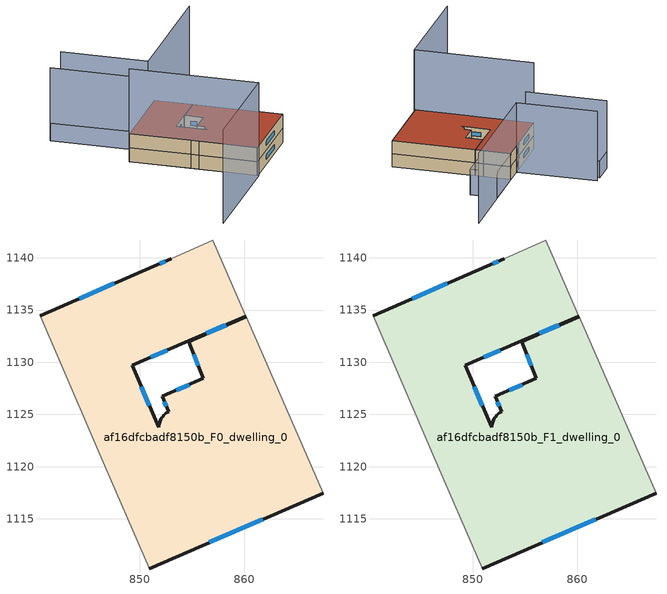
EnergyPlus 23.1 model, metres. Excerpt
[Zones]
af16dfcbadf8150b_F0_dwelling_0
 floor ground (EU_floor_Construction): 859.41,1136.16 860.16,1134.42 854.38,1131.92 854.38,1131.91 849.26,1129.71 851.81,1123.79 851.83,1123.95 851.86,1124.1 851.91,1124.25 851.96,1124.39 852.03,1124.53 852.11,1124.67 852.2,1124.79 852.29,1124.91 852.4,1125.01 852.51,1125.11 852.63,1125.2 852.76,1125.28 852.14,1126.72 856.1,1128.45 854.67,1131.99 860.18,1134.37 867.55,1117.46 850.92,1110.24 850.89,1110.28 846.16,1121.2 845.44,1122.88 840.44,1134.44 851.35,1139.2 853.04,1139.93 857.02,1141.67 z0
 wall outside (EU_wall_Construction): 853.04,1139.93 851.35,1139.2 840.44,1134.44 / 860.18,1134.37 854.67,1131.99 856.1,1128.45 852.14,1126.72 852.76,1125.28 852.63,1125.2 852.51,1125.11 852.4,1125.01 852.29,1124.91 852.2,1124.79 852.11,1124.67 852.03,1124.53 851.96,1124.39 851.91,1124.25 851.86,1124.1 851.83,1123.95 851.81,1123.79 849.26,1129.71 854.38,1131.91 854.38,1131.92 860.16,1134.42 / 850.92,1110.24 867.55,1117.46 z0:3
 wall adiabatic (EU_wall_Construction): 840.44,1134.44 845.44,1122.88 846.16,1121.2 850.89,1110.28 850.92,1110.24 / 860.16,1134.42 859.41,1136.16 857.02,1141.67 853.04,1139.93 / 867.55,1117.46 860.18,1134.37 z0:3
 window (EU_Window_Construction): 847.58,1137.55 844.22,1136.09 / 852.45,1139.68 851.93,1139.45 / 856.38,1132.78 858.16,1133.55 / 851.03,1130.47 852.61,1131.14 / 850.93,1125.84 850.15,1127.66 / 852.35,1126.23 852.55,1125.78 / 854.73,1127.86 853.51,1127.32 / 855.17,1130.77 855.61,1129.68 / 858.27,1133.55 856.58,1132.81 / 856.68,1112.74 861.8,1114.96 z1.04:1.96
af16dfcbadf8150b_F1_dwelling_0
 floor to af16dfcbadf8150b_F0_dwelling_0 (EU_floor_Construction): 859.41,1136.16 860.16,1134.42 854.38,1131.92 854.38,1131.91 849.26,1129.71 851.81,1123.79 851.83,1123.95 851.86,1124.1 851.91,1124.25 851.96,1124.39 852.03,1124.53 852.11,1124.67 852.2,1124.79 852.29,1124.91 852.4,1125.01 852.51,1125.11 852.63,1125.2 852.76,1125.28 852.14,1126.72 856.1,1128.45 854.67,1131.99 860.18,1134.37 867.55,1117.46 850.92,1110.24 850.89,1110.28 846.16,1121.2 845.44,1122.88 840.44,1134.44 851.35,1139.2 853.04,1139.93 857.01,1141.67 z3
 wall outside (EU_wall_Construction): 853.04,1139.93 851.35,1139.2 840.44,1134.44 / 860.18,1134.37 854.67,1131.99 856.1,1128.45 852.14,1126.72 852.76,1125.28 852.63,1125.2 852.51,1125.11 852.4,1125.01 852.29,1124.91 852.2,1124.79 852.11,1124.67 852.03,1124.53 851.96,1124.39 851.91,1124.25 851.86,1124.1 851.83,1123.95 851.81,1123.79 849.26,1129.71 854.38,1131.91 854.38,1131.92 860.16,1134.42 / 850.92,1110.24 867.55,1117.46 z3:6
 wall adiabatic (EU_wall_Construction): 840.44,1134.44 845.44,1122.88 846.16,1121.2 850.89,1110.28 850.92,1110.24 / 860.16,1134.42 859.41,1136.16 857.02,1141.67 853.04,1139.93 / 867.55,1117.46 860.18,1134.37 z3:6
 window (EU_Window_Construction): 847.58,1137.55 844.22,1136.09 / 852.45,1139.68 851.93,1139.45 / 856.38,1132.78 858.16,1133.55 / 851.03,1130.47 852.61,1131.14 / 850.93,1125.84 850.15,1127.66 / 852.35,1126.23 852.55,1125.78 / 854.73,1127.86 853.51,1127.32 / 855.17,1130.77 855.61,1129.68 / 858.27,1133.55 856.58,1132.81 / 856.68,1112.74 861.8,1114.96 z4.04:4.96
 roof outside (EU_roof_Construction): 867.55,1117.46 860.18,1134.37 854.67,1131.99 856.1,1128.45 852.14,1126.72 852.76,1125.28 852.63,1125.2 852.51,1125.11 852.4,1125.01 852.29,1124.91 852.2,1124.79 852.11,1124.67 852.03,1124.53 851.96,1124.39 851.91,1124.25 851.86,1124.1 851.83,1123.95 851.81,1123.79 849.26,1129.71 854.38,1131.91 854.38,1131.92 860.16,1134.42 859.41,1136.16 857.02,1141.67 853.04,1139.93 851.35,1139.2 840.44,1134.44 845.44,1122.88 846.16,1121.2 850.89,1110.28 850.92,1110.24 z6
shading: 840.43,1134.42 851.01,1110.05 / 851.01,1110.05 827.68,1099.92 z0:19.9; 838.95,1153.43 846.15,1136.93 z0:15.6; 869.14,1140.44 859.41,1136.16 / 859.41,1136.16 856.99,1141.66 / 856.99,1141.66 866.73,1145.94 / 866.73,1145.94 869.14,1140.44 z0:5.9; 846.15,1136.93 838.93,1153.42 / 838.93,1153.42 844.13,1155.7 / 844.13,1155.7 851.35,1139.2 / 851.35,1139.2 846.15,1136.93 z0:3.8; 880.19,1151.79 853.02,1139.9 / 853.02,1139.9 845.79,1156.42 z0:16.1
[Building]
EU S2 Campaign: North Axis=0; Terrain=City; Solar Distribution=FullExterior
[Site:Location]
Vienna: Latitude=48; Longitude=16.5; Time Zone=1; Elevation=183
[SizingPeriod:WeatherFileDays]
AnnualSizingPeriod: Begin Month=1; Begin Day of Month=1; End Month=12; End Day of Month=31; Day of Week for Start Day=Monday; Use Weather File Daylight Saving Period=No; Use Weather File Rain and Snow Indicators=No
[MATERIAL]
EU_InternalMass_Material: Roughness=MediumRough; Thickness=0.1; Conductivity=1; Density=1800; Specific Heat=900; Thermal Absorptance=0.9; Solar Absorptance=0.7; Visible Absorptance=0.7
[MATERIAL:NOMASS] Roughness=MediumRough; Thermal Absorptance=0.9; Solar Absorptance=0.7; Visible Absorptance=0.7
Name | Thermal Resistance
EU_wall_NoMass | 1.00811
EU_roof_NoMass | 1.05194
EU_floor_NoMass | 1.20973
[WINDOWMATERIAL:SIMPLEGLAZINGSYSTEM]
EU_Window_SimpleGlazing: UFactor=1.90124; Solar Heat Gain Coefficient=0.65; Visible Transmittance=0.65
[CONSTRUCTION]
EU_wall_Construction: EU_wall_NoMass
EU_roof_Construction: EU_roof_NoMass
EU_floor_Construction: EU_floor_NoMass
EU_Window_Construction: EU_Window_SimpleGlazing
EU_InternalMass_Construction: EU_InternalMass_Material
[ZONE] Type=1; Multiplier=1; Ceiling Height=autocalculate; Volume=1356.94; Floor Area=autocalculate; Part of Total Floor Area=Yes
af16dfcbadf8150b_F0_dwelling_0; af16dfcbadf8150b_F1_dwelling_0
[INTERNALMASS] Construction=EU_InternalMass_Construction; Surface Area=452.315
Name | Zone or ZoneList
af16dfcbadf8150b_F0_dwelling_0_EU_InternalMass | af16dfcbadf8150b_F0_dwelling_0
af16dfcbadf8150b_F1_dwelling_0_EU_InternalMass | af16dfcbadf8150b_F1_dwelling_0
[OTHEREQUIPMENT] Fuel Type=Electricity; Design Level Calculation Method=Watts/Area; Power per Zone Floor Area=1; Fraction Latent=0; Fraction Radiant=0; Fraction Lost=0; Carbon Dioxide Generation Rate=0; EndUse Subcategory=EU_Step8_InternalGains
Name | Zone or ZoneList or Space or SpaceList | Schedule
EU_Step8_InternalGain_af16dfcbadf8150b_F0_dwelling_0_f000 | af16dfcbadf8150b_F0_dwelling_0 | EU_Step8_GainSchedule_af16dfcbadf8150b_F0_dwelling_0_f000
EU_Step8_InternalGain_af16dfcbadf8150b_F1_dwelling_0_f000 | af16dfcbadf8150b_F1_dwelling_0 | EU_Step8_GainSchedule_af16dfcbadf8150b_F1_dwelling_0_f000
[ZONEVENTILATION:DESIGNFLOWRATE] Schedule=EU_AlwaysOn; Design Flow Rate Calculation Method=AirChanges/Hour; Air Changes per Hour=0.495976; Ventilation Type=Natural; Fan Pressure Rise=0; Fan Total Efficiency=1; Constant Term Coefficient=1; Temperature Term Coefficient=0; Velocity Term Coefficient=0; Velocity Squared Term Coefficient=0; Minimum Indoor Temperature=-100; Maximum Indoor Temperature=100; Delta Temperature=-100; Minimum Outdoor Temperature=-100; Maximum Outdoor Temperature=100; Maximum Wind Speed=40
Name | Zone or ZoneList or Space or SpaceList
EU_ConstantAir_af16dfcbadf8150b_F0_dwelling_0 | af16dfcbadf8150b_F0_dwelling_0
EU_ConstantAir_af16dfcbadf8150b_F1_dwelling_0 | af16dfcbadf8150b_F1_dwelling_0
[HVACTEMPLATE:THERMOSTAT] Constant Heating Setpoint=20; Constant Cooling Setpoint=50
EU_HeatOnly_af16dfcbadf8150b_F0_dwelling_0; EU_HeatOnly_af16dfcbadf8150b_F1_dwelling_0
[HVACTEMPLATE:ZONE:IDEALLOADSAIRSYSTEM] System Availability Schedule=EU_AlwaysOn; Maximum Heating Supply Air Temperature=50; Minimum Cooling Supply Air Temperature=13; Maximum Heating Supply Air Humidity Ratio=0.0156; Minimum Cooling Supply Air Humidity Ratio=0.0077; Heating Limit=NoLimit; Cooling Limit=NoLimit; Heating Availability Schedule=EU_AlwaysOn; Cooling Availability Schedule=EU_CoolingOff; Dehumidification Control Type=ConstantSensibleHeatRatio; Cooling Sensible Heat Ratio=0.7; Dehumidification Setpoint=60; Humidification Control Type=None; Humidification Setpoint=30; Outdoor Air Method=None; Outdoor Air Flow Rate per Person=0.00944; Outdoor Air Flow Rate per Zone Floor Area=0; Outdoor Air Flow Rate per Zone=0; Demand Controlled Ventilation Type=None; Outdoor Air Economizer Type=NoEconomizer; Heat Recovery Type=None; Sensible Heat Recovery Effectiveness=0.7; Latent Heat Recovery Effectiveness=0.65
Name | Template Thermostat
af16dfcbadf8150b_F0_dwelling_0 | EU_HeatOnly_af16dfcbadf8150b_F0_dwelling_0
af16dfcbadf8150b_F1_dwelling_0 | EU_HeatOnly_af16dfcbadf8150b_F1_dwelling_0
[SIZING:ZONE] Zone Cooling Design Supply Air Temperature Input Method=SupplyAirTemperature; Zone Cooling Design Supply Air Temperature=13; Zone Heating Design Supply Air Temperature Input Method=SupplyAirTemperature; Zone Heating Design Supply Air Temperature=50; Zone Cooling Design Supply Air Humidity Ratio=0.008; Zone Heating Design Supply Air Humidity Ratio=0.008; Cooling Design Air Flow Method=DesignDay; Cooling Design Air Flow Rate=0; Cooling Minimum Air Flow per Zone Floor Area=0.000762; Cooling Minimum Air Flow=0; Cooling Minimum Air Flow Fraction=0.2; Heating Design Air Flow Method=DesignDay; Heating Design Air Flow Rate=0; Heating Maximum Air Flow per Zone Floor Area=0.002032; Heating Maximum Air Flow=0.141576; Heating Maximum Air Flow Fraction=0.3; Account for Dedicated Outdoor Air System=No; Dedicated Outdoor Air System Control Strategy=NeutralSupplyAir; Dedicated Outdoor Air Low Setpoint Temperature for Design=autosize; Dedicated Outdoor Air High Setpoint Temperature for Design=autosize; Zone Load Sizing Method=Sensible Load Only No Latent Load; Zone Latent Cooling Design Supply Air Humidity Ratio Input Method=HumidityRatioDifference; Zone Cooling Design Supply Air Humidity Ratio Difference=0.005; Zone Latent Heating Design Supply Air Humidity Ratio Input Method=HumidityRatioDifference; Zone Humidification Design Supply Air Humidity Ratio Difference=0.005
af16dfcbadf8150b_F0_dwelling_0; af16dfcbadf8150b_F1_dwelling_0
[SCHEDULE:CONSTANT]
Name | Hourly Value
EU_AlwaysOn | 1
EU_CoolingOff | 0
[SCHEDULE:FILE] Column Number=1; Rows to Skip at Top=0; Number of Hours of Data=8760; Column Separator=Comma; Interpolate to Timestep=No; Minutes per Item=60; Adjust Schedule for Daylight Savings=Yes
Name | File
EU_Step8_GainSchedule_af16dfcbadf8150b_F0_dwelling_0_f000 | ../../schedules/af16dfcbadf8150b/af16dfcbadf8150b_F0_dwelling_0_f000_gain.csv
EU_Step8_GainSchedule_af16dfcbadf8150b_F1_dwelling_0_f000 | ../../schedules/af16dfcbadf8150b/af16dfcbadf8150b_F1_dwelling_0_f000_gain.csv
